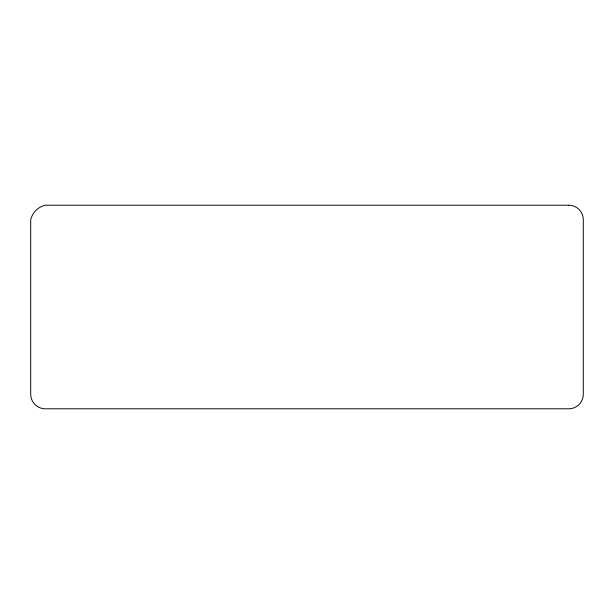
<?xml version="1.0" encoding="UTF-8"?>
<svg xmlns="http://www.w3.org/2000/svg" width="614" height="614" viewBox="0 0 614 614"><rect width="100%" height="100%" fill="white"/><g stroke="black" fill="none" stroke-linecap="round" stroke-linejoin="round"><path stroke-width="0.92" d="M568.756 205.206L45.244 205.206A19.633 19.633 0 0 0 30.7 219.751L30.7 394.249A14.544 14.544 0 0 0 45.244 408.794L568.756 408.794A14.544 14.544 0 0 0 583.3 394.249L583.3 219.751A14.544 14.544 0 0 0 568.756 205.206"/></g></svg>
